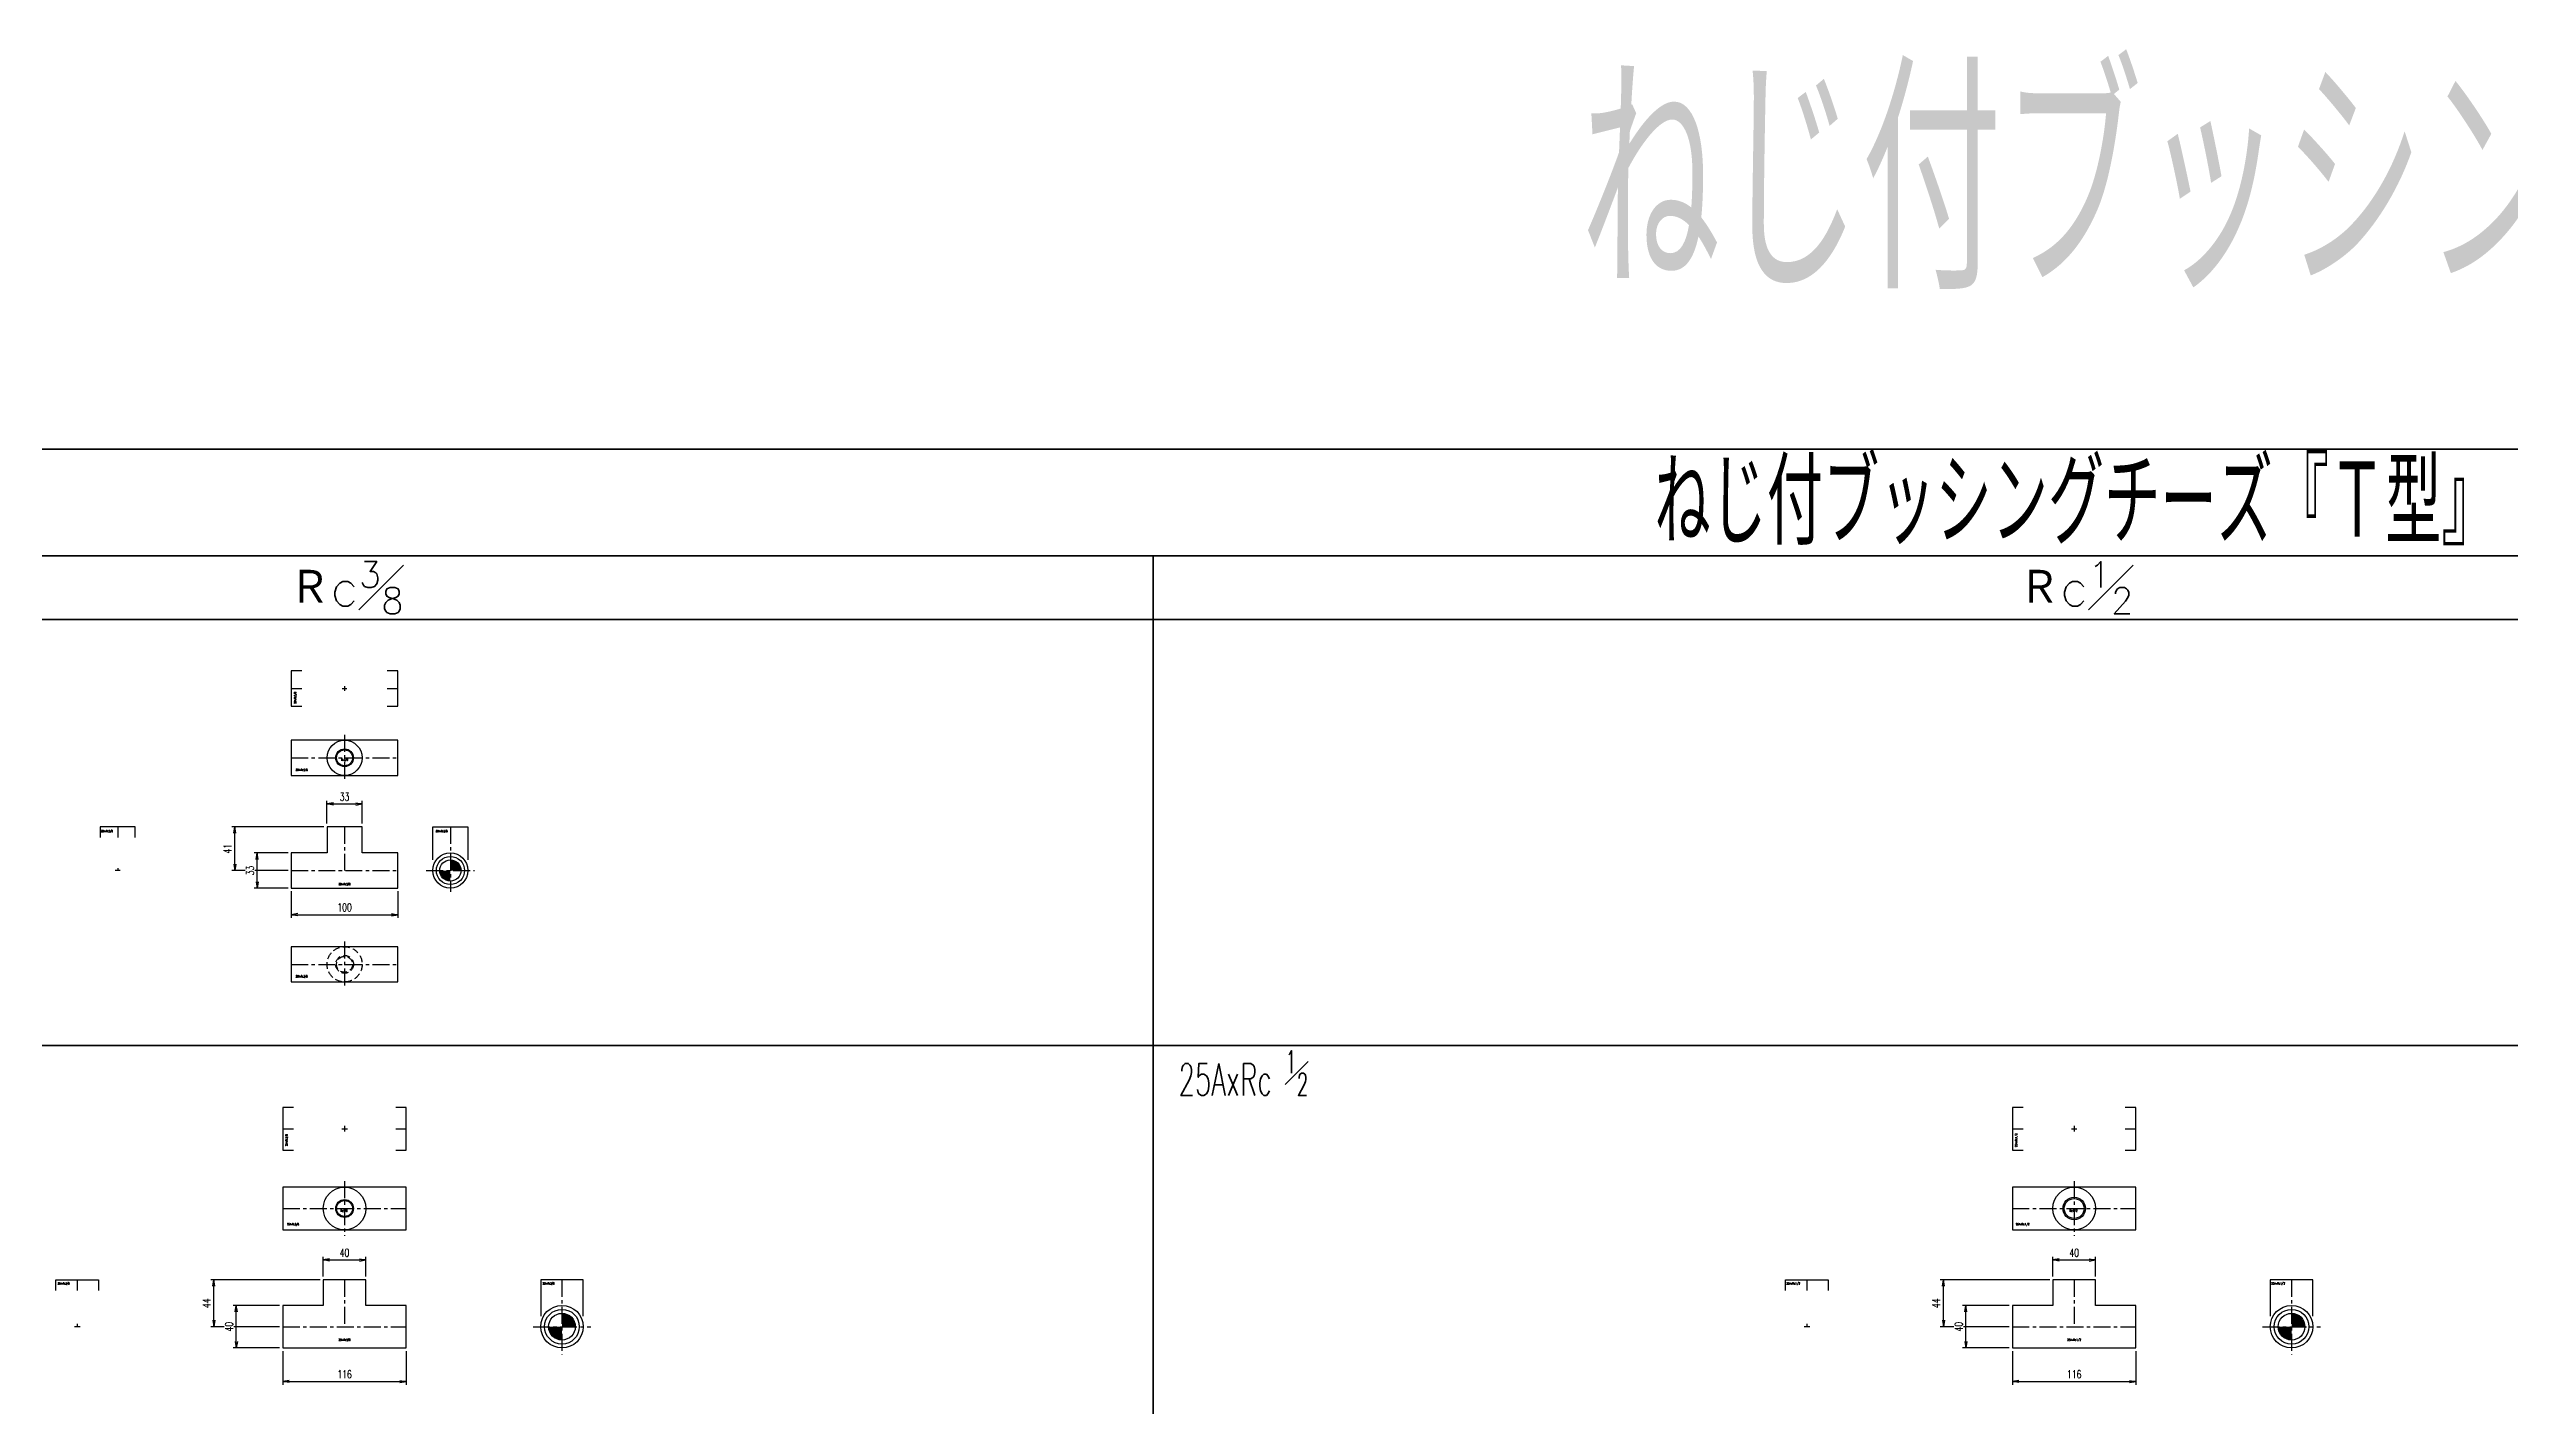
# Model space of a CAD drawing. Header units: millimetres. Extents: x 1711 to 90196, y -23291 to 8516.
# Drawn here: x 55695 to 58006, y 708 to 1983 of the extents above; entities that cross this region are included whole.
import ezdxf
from ezdxf.enums import TextEntityAlignment as Align

# ---------------------------------------------------------------- set-up
doc = ezdxf.new("R2010")
doc.units = ezdxf.units.MM
doc.header["$PDMODE"] = 35
doc.linetypes.add('CENTER', pattern=[50.8, 31.75, -6.35, 6.35, -6.35])
doc.linetypes.add('HIDDEN', pattern=[9.525, 6.35, -3.175])
doc.layers.add('line', color=153, linetype='Continuous', lineweight=50)
for name, color, linetype in [('TEXT', 7, 'Continuous'), ('寸法', 2, 'Continuous'), ('配管-CVP', 4, 'Continuous'), ('＃配管（PVC)', 21, 'Continuous')]:
    doc.layers.add(name, color=color, linetype=linetype)
doc.styles.add('kpk', font='romans.shx', dxfattribs={"width": 0.7, "bigfont": 'extfont2.shx'})
doc.styles.get("Standard").update_dxf_attribs({"font": 'romans.shx', "bigfont": 'extfont.shx'})
doc.dimstyles.new('KPK-3', dxfattribs={"dimscale": 3, "dimtxt": 2.5, "dimasz": 2, "dimexe": 1, "dimexo": 1, "dimgap": 1, "dimtad": 3, "dimdec": 1, "dimdsep": 46, "dimtxsty": 'kpk', "dimblk": 'OPEN', "dimcen": 2.5, "dimclrd": 2, "dimclre": 2, "dimclrt": 4, "dimadec": 1, "dimazin": 2, "dimtfac": 1, "dimtdec": 1, "dimtmove": 0, "dimatfit": 2, "dimldrblk": 'OPEN', "dimfxl": 0, "dimlwd": -1, "dimlwe": -1, "dimarcsym": 0})

# ---------------------------------------------------------------- blocks, each defined once
blk = doc.blocks.new('A$Cb0ec0105')
at = {"layer": 'line'}
for p, q in [((0, 0), (8121.8, 0)), ((2354, 0), (7914, 0)), ((60, -100), (8121.8, -100)), ((3248.7, -100), (3248.7, -9662.3))]:
    blk.add_line(p, q, dxfattribs=at)
for points in [[(13681.8, -160), (12374, -160), (11274, -160), (10174, -160), (9074, -160), (7974, -160), (7914, -160), (6814, -160), (5714, -160), (4614, -160), (3514, -160), (2414, -160), (0, -160)], [(13681.8, -560), (12374, -560), (11274, -560), (10174, -560), (9074, -560), (7974, -560), (7914, -560), (6814, -560), (5714, -560), (4614, -560), (3514, -560), (2414, -560), (0, -560)]]:
    blk.add_lwpolyline(points, dxfattribs=at)
for s, insert, char_height, attachment_point in [('{\\W0.6;ねじ付ブッシングチーズ『Ｔ型』}', (4115.3, -50), 80, 5), ('\\A1;Ｒc{\\H0.7x;\\S3#8;}', (2490.9, -130), 35, 5), ('\\A1;Ｒc{\\H0.7x;\\S1#2;}', (4115.3, -130), 35, 5), ('{\\W0.6;25AxRc \\H0.7x;\\S1#2;}', (3272.3, -585.9), 30, 4)]:
    blk.add_mtext(s, dxfattribs=dict(at, insert=insert, char_height=char_height, attachment_point=attachment_point))
blk = doc.blocks.new('20AxRc3／8-ねじ付BT『Ｔ型』-正面')
at = {"layer": '＃配管（PVC)', "color": 2, "linetype": 'CENTER', "ltscale": 0.5}
for p, q in [((0, 41), (0, 0)), ((-50, 0), (50, 0))]:
    blk.add_line(p, q, dxfattribs=at)
at = {"layer": '＃配管（PVC)', "color": 0, "linetype": 'ByBlock'}
blk.add_lwpolyline([(-16.5, 41), (-16.5, 16.5), (-50, 16.5), (-50, -16.5), (50, -16.5), (50, 16.5), (16.5, 16.5), (16.5, 41)], close=True, dxfattribs=at)
at = {"layer": 'Defpoints', "color": 6, "style": 'kpk', "width": 0.6}
blk.add_text('20AxRc3/8', height=2, dxfattribs=at).set_placement((0, -11.8), align=Align.TOP_CENTER)
blk = doc.blocks.new('20AxRc3／8-ねじ付BT『Ｔ型』-上面')
at = {"layer": '＃配管（PVC)', "color": 2, "linetype": 'CENTER', "ltscale": 0.5}
for p, q in [((-50, 0), (50, 0)), ((0, 21.5), (0, -21.4))]:
    blk.add_line(p, q, dxfattribs=at)
at = {"layer": '＃配管（PVC)', "color": 0, "linetype": 'ByBlock'}
blk.add_lwpolyline([(50, 16.5), (-50, 16.5), (-50, -16.5), (50, -16.5)], close=True, dxfattribs=at)
blk.add_circle((0, 0), 16.5, dxfattribs=at)
at = {"layer": '＃配管（PVC)', "color": 42, "linetype": 'ByBlock', "ltscale": 0.5}
blk.add_circle((0, 0), 8.33, dxfattribs=at)
at = {"layer": '＃配管（PVC)', "color": 0, "linetype": 'ByBlock', "ltscale": 0.5}
blk.add_circle((0, 0), 7.48, dxfattribs=at)
at = {"layer": 'Defpoints', "color": 6, "style": 'kpk', "width": 0.6}
blk.add_text('20AxRc3/8', height=2, dxfattribs=at).set_placement((-40.3, -10.3), align=Align.TOP_CENTER)
blk.add_text('Rc3/8', height=2, dxfattribs=at).set_placement((0, -1.7), align=Align.MIDDLE_CENTER)
blk = doc.blocks.new('20AxRc3／8-ねじ付BT『Ｔ型』-下面')
at = {"layer": '＃配管（PVC)', "color": 2, "linetype": 'CENTER', "ltscale": 0.5}
for p, q in [((-50, 0), (50, 0)), ((0, 21.5), (0, -21.4))]:
    blk.add_line(p, q, dxfattribs=at)
at = {"layer": '＃配管（PVC)', "color": 0, "linetype": 'ByBlock'}
blk.add_lwpolyline([(50, 16.5), (-50, 16.5), (-50, -16.5), (50, -16.5)], close=True, dxfattribs=at)
at = {"layer": '＃配管（PVC)', "color": 252, "linetype": 'HIDDEN'}
for radius in [16.5, 7.48]:
    blk.add_circle((0, 0), radius, dxfattribs=at)
at = {"layer": '＃配管（PVC)', "color": 42, "linetype": 'HIDDEN'}
blk.add_circle((0, 0), 8.33, dxfattribs=at)
at = {"layer": 'Defpoints', "color": 6, "style": 'kpk', "width": 0.6}
blk.add_text('20AxRc3/8', height=2, dxfattribs=at).set_placement((-40.3, -10.3), align=Align.TOP_CENTER)
blk = doc.blocks.new('20AxRc3／8-ねじ付BT『Ｔ型』-側面')
at = {"layer": '＃配管（PVC)', "linetype": 'ByBlock'}
h = blk.add_hatch(color=252, dxfattribs=at)
h.dxf.hatch_style = 1
h.paths.add_polyline_path([(0, 10), (0, 0), (10, 0, 0.414214)])
h.paths.add_polyline_path([(-10, 0, 0.414214), (0, -10), (0, 0)])
at = {"layer": '＃配管（PVC)', "color": 2, "linetype": 'CENTER', "ltscale": 0.5}
for p, q in [((0, 41), (0, -20)), ((-22.7, 0), (22.7, 0))]:
    blk.add_line(p, q, dxfattribs=at)
at = {"layer": '＃配管（PVC)', "color": 0, "linetype": 'ByBlock'}
blk.add_lwpolyline([(-16.5, 10), (-16.5, 41), (16.5, 41), (16.5, 10)], dxfattribs=at)
for radius in [16.5, 13.2, 10]:
    blk.add_circle((0, 0), radius, dxfattribs=at)
at = {"layer": 'Defpoints', "color": 6, "style": 'kpk', "width": 0.6}
blk.add_text('20AxRc3/8', height=2, dxfattribs=at).set_placement((-8.2, 38), align=Align.TOP_CENTER)
blk = doc.blocks.new('20AxRc3／8-ねじ付BT『Ｔ型』-半(側面)')
at = {"layer": '＃配管（PVC)', "color": 2, "linetype": 'CENTER', "ltscale": 0.5}
for p, q in [((0, 41), (0, 31)), ((2.3, 0), (-2.3, 0)), ((0, 2.3), (0, 0))]:
    blk.add_line(p, q, dxfattribs=at)
at = {"layer": '＃配管（PVC)', "color": 0, "linetype": 'ByBlock'}
blk.add_lwpolyline([(16.5, 31), (16.5, 41), (-16.5, 41), (-16.5, 31)], dxfattribs=at)
at = {"layer": 'Defpoints', "color": 6, "style": 'kpk', "width": 0.6}
blk.add_text('20AxRc3/8', height=2, dxfattribs=at).set_placement((-10.1, 38), align=Align.TOP_CENTER)
blk = doc.blocks.new('20AxRc3／8-ねじ付BT『Ｔ型』-半(上下)')
at = {"layer": '＃配管（PVC)', "color": 2, "linetype": 'CENTER', "ltscale": 0.5}
for p, q in [((-50, 0), (-40, 0)), ((-2.1, 0), (2.1, 0)), ((0, 2.1), (0, -2.1)), ((40, 0), (50, 0))]:
    blk.add_line(p, q, dxfattribs=at)
at = {"layer": '＃配管（PVC)', "color": 0, "linetype": 'ByBlock'}
for points in [[(-40, 16.5), (-50, 16.5), (-50, -16.5), (-40, -16.5)], [(40, -16.5), (50, -16.5), (50, 16.5), (40, 16.5)]]:
    blk.add_lwpolyline(points, dxfattribs=at)
at = {"layer": 'Defpoints', "color": 6, "style": 'kpk', "width": 0.6}
blk.add_text('20AxRc3/8', height=2, rotation=90, dxfattribs=at).set_placement((-47.4, -8.8), align=Align.TOP_CENTER)
blk = doc.blocks.new('25AxRc3／8-ねじ付BT『Ｔ型』-正面')
at = {"layer": '＃配管（PVC)', "color": 2, "linetype": 'CENTER', "ltscale": 0.5}
for p, q in [((0, 44), (0, 0)), ((-58, 0), (58, 0))]:
    blk.add_line(p, q, dxfattribs=at)
at = {"layer": '＃配管（PVC)', "color": 0, "linetype": 'ByBlock'}
blk.add_lwpolyline([(20, 44), (-20, 44), (-20, 20), (-58, 20), (-58, -20), (58, -20), (58, 20), (20, 20)], close=True, dxfattribs=at)
at = {"layer": 'Defpoints', "color": 6, "style": 'kpk', "width": 0.6}
blk.add_text('25AxRc3/8', height=2, dxfattribs=at).set_placement((0, -11.3), align=Align.TOP_CENTER)
blk = doc.blocks.new('25AxRc3／8-ねじ付BT『Ｔ型』-上面')
at = {"layer": '＃配管（PVC)', "color": 2, "linetype": 'CENTER', "ltscale": 0.5}
for p, q in [((0, 25.7), (0, -25.7)), ((-58, 0), (58, 0))]:
    blk.add_line(p, q, dxfattribs=at)
at = {"layer": '＃配管（PVC)', "color": 0, "linetype": 'ByBlock'}
blk.add_lwpolyline([(58, 20), (-58, 20), (-58, -20), (58, -20)], close=True, dxfattribs=at)
blk.add_circle((0, 0), 20, dxfattribs=at)
at = {"layer": '＃配管（PVC)', "color": 42, "linetype": 'ByBlock', "ltscale": 0.5}
blk.add_circle((0, 0), 8.33, dxfattribs=at)
at = {"layer": '＃配管（PVC)', "color": 0, "linetype": 'ByBlock', "ltscale": 0.5}
blk.add_circle((0, 0), 7.48, dxfattribs=at)
at = {"layer": 'Defpoints', "color": 6, "style": 'kpk', "width": 0.6}
for s, p in [('25AxRc3/8', (-48.4, -13.8)), ('Rc3/8 ', (0, -1.1))]:
    blk.add_text(s, height=2, dxfattribs=at).set_placement(p, align=Align.TOP_CENTER)
blk = doc.blocks.new('25AxRc3／8-ねじ付BT『Ｔ型』-半(側面)')
at = {"layer": '＃配管（PVC)', "color": 2, "linetype": 'CENTER', "ltscale": 0.5}
for p, q in [((0, 44), (0, 34)), ((2.7, 0), (-2.7, 0)), ((0, 2.7), (0, 0))]:
    blk.add_line(p, q, dxfattribs=at)
at = {"layer": '＃配管（PVC)', "color": 0, "linetype": 'ByBlock'}
blk.add_lwpolyline([(-20, 34), (-20, 44), (20, 44), (20, 34)], dxfattribs=at)
at = {"layer": 'Defpoints', "color": 6, "style": 'kpk', "width": 0.6}
blk.add_text('25AxRc3/8', height=2, dxfattribs=at).set_placement((-12.8, 41.6), align=Align.TOP_CENTER)
blk = doc.blocks.new('25AxRc3／8-ねじ付BT『Ｔ型』-側面')
at = {"layer": '＃配管（PVC)', "linetype": 'ByBlock'}
h = blk.add_hatch(color=252, dxfattribs=at)
h.dxf.hatch_style = 1
h.paths.add_polyline_path([(0, 0), (12.5, 0, 0.414214), (0, 12.5)])
h.paths.add_polyline_path([(0, -12.5), (0, 0), (-12.5, 0, 0.414214)])
at = {"layer": '＃配管（PVC)', "color": 2, "linetype": 'CENTER', "ltscale": 0.5}
for p, q in [((0, 44), (0, -26.2)), ((-27.2, 0), (27.2, 0))]:
    blk.add_line(p, q, dxfattribs=at)
at = {"layer": '＃配管（PVC)', "color": 0, "linetype": 'ByBlock'}
blk.add_lwpolyline([(20, 10), (20, 44), (-20, 44), (-20, 10)], dxfattribs=at)
for radius in [20, 16.3, 12.5]:
    blk.add_circle((0, 0), radius, dxfattribs=at)
at = {"layer": 'Defpoints', "color": 6, "style": 'kpk', "width": 0.6}
blk.add_text('25AxRc3/8', height=2, dxfattribs=at).set_placement((-12.6, 41.6), align=Align.TOP_CENTER)
blk = doc.blocks.new('25AxRc3／8-ねじ付BT『Ｔ型』-半(上下)')
at = {"layer": '＃配管（PVC)', "color": 2, "linetype": 'CENTER', "ltscale": 0.5}
for p, q in [((-58, 0), (-48, 0)), ((-2.6, 0), (2.6, 0)), ((0, 2.6), (0, -2.6)), ((48, 0), (58, 0))]:
    blk.add_line(p, q, dxfattribs=at)
at = {"layer": '＃配管（PVC)', "color": 0, "linetype": 'ByBlock'}
for points in [[(-48, 20), (-58, 20), (-58, -20), (-48, -20)], [(48, -20), (58, -20), (58, 20), (48, 20)]]:
    blk.add_lwpolyline(points, dxfattribs=at)
at = {"layer": 'Defpoints', "color": 6, "style": 'kpk', "width": 0.6}
blk.add_text('25AxRc3/8', height=2, rotation=90, dxfattribs=at).set_placement((-55.5, -10.8), align=Align.TOP_CENTER)
blk = doc.blocks.new('_Open')
at = {"color": 0, "linetype": 'ByBlock', "lineweight": -2}
for p, q in [((-1, 0.17), (0, 0)), ((-1, -0.17), (0, 0)), ((0, 0), (-1, 0))]:
    blk.add_line(p, q, dxfattribs=at)
blk = doc.blocks.new('*D2303')
at = {"layer": 'Defpoints', "color": 0, "transparency": 16777216}
for p in [(55869.1, 1252.9), (55955.6, 1252.9), (55922.1, 1211.9)]:
    blk.add_point(p, dxfattribs=at)
at = {"layer": '寸法', "color": 2, "transparency": 16777216}
for p, q in [((55952.6, 1252.9), (55866.1, 1252.9)), ((55869.1, 1217.9), (55869.1, 1246.9)), ((55919.1, 1211.9), (55866.1, 1211.9))]:
    blk.add_line(p, q, dxfattribs=at)
at = {"layer": '寸法', "color": 2, "transparency": 16777216, "xscale": 6, "yscale": 6, "zscale": 6}
for p, rotation in [((55869.1, 1252.9), 90), ((55869.1, 1211.9), 270)]:
    blk.add_blockref('_Open', p, dxfattribs=dict(at, rotation=rotation))
at = {"layer": '寸法', "color": 4, "transparency": 16777216, "insert": (55862.3, 1232.4), "char_height": 7.5, "attachment_point": 5, "rotation": 90, "style": 'kpk', "bg_fill": 3, "box_fill_scale": 1.1, "bg_fill_color": 256, "bg_fill_true_color": 13158600, "bg_fill_transparency": 0}
blk.add_mtext('41', dxfattribs=at)
blk = doc.blocks.new('*D2304')
at = {"layer": 'Defpoints', "color": 0, "transparency": 16777216}
for p in [(55922.1, 1195.4), (56022.1, 1195.4), (56022.1, 1170.4)]:
    blk.add_point(p, dxfattribs=at)
at = {"layer": '寸法', "color": 2, "transparency": 16777216}
for p, q in [((55922.1, 1192.4), (55922.1, 1167.4)), ((56022.1, 1192.4), (56022.1, 1167.4)), ((55928.1, 1170.4), (56016.1, 1170.4))]:
    blk.add_line(p, q, dxfattribs=at)
at = {"layer": '寸法', "color": 2, "transparency": 16777216, "xscale": 6, "yscale": 6, "zscale": 6, "rotation": 180}
blk.add_blockref('_Open', (55922.1, 1170.4), dxfattribs=at)
at = {"layer": '寸法', "color": 2, "transparency": 16777216, "xscale": 6, "yscale": 6, "zscale": 6}
blk.add_blockref('_Open', (56022.1, 1170.4), dxfattribs=at)
at = {"layer": '寸法', "color": 4, "transparency": 16777216, "insert": (55972.1, 1177.2), "char_height": 7.5, "attachment_point": 5, "style": 'kpk', "bg_fill": 3, "box_fill_scale": 1.1, "bg_fill_color": 256, "bg_fill_true_color": 13158600, "bg_fill_transparency": 0}
blk.add_mtext('100', dxfattribs=at)
blk = doc.blocks.new('*D2305')
at = {"layer": 'Defpoints', "color": 0, "transparency": 16777216}
for p in [(55849.4, 827.5), (55952.1, 827.5), (55914.1, 783.5)]:
    blk.add_point(p, dxfattribs=at)
at = {"layer": '寸法', "color": 2, "transparency": 16777216}
for p, q in [((55949.1, 827.5), (55846.4, 827.5)), ((55849.4, 789.5), (55849.4, 821.5)), ((55911.1, 783.5), (55846.4, 783.5))]:
    blk.add_line(p, q, dxfattribs=at)
at = {"layer": '寸法', "color": 2, "transparency": 16777216, "xscale": 6, "yscale": 6, "zscale": 6}
for p, rotation in [((55849.4, 827.5), 90), ((55849.4, 783.5), 270)]:
    blk.add_blockref('_Open', p, dxfattribs=dict(at, rotation=rotation))
at = {"layer": '寸法', "color": 4, "transparency": 16777216, "insert": (55842.6, 805.5), "char_height": 7.5, "attachment_point": 5, "rotation": 90, "style": 'kpk', "bg_fill": 3, "box_fill_scale": 1.1, "bg_fill_color": 256, "bg_fill_true_color": 13158600, "bg_fill_transparency": 0}
blk.add_mtext('44', dxfattribs=at)
blk = doc.blocks.new('*D2306')
at = {"layer": 'Defpoints', "color": 0, "transparency": 16777216}
for p in [(55914.1, 763.5), (56030.1, 763.5), (56030.1, 732)]:
    blk.add_point(p, dxfattribs=at)
at = {"layer": '寸法', "color": 2, "transparency": 16777216}
for p, q in [((55914.1, 760.5), (55914.1, 729)), ((56030.1, 760.5), (56030.1, 729)), ((55920.1, 732), (56024.1, 732))]:
    blk.add_line(p, q, dxfattribs=at)
at = {"layer": '寸法', "color": 2, "transparency": 16777216, "xscale": 6, "yscale": 6, "zscale": 6, "rotation": 180}
blk.add_blockref('_Open', (55914.1, 732), dxfattribs=at)
at = {"layer": '寸法', "color": 2, "transparency": 16777216, "xscale": 6, "yscale": 6, "zscale": 6}
blk.add_blockref('_Open', (56030.1, 732), dxfattribs=at)
at = {"layer": '寸法', "color": 4, "transparency": 16777216, "insert": (55972.1, 738.8), "char_height": 7.5, "attachment_point": 5, "style": 'kpk', "bg_fill": 3, "box_fill_scale": 1.1, "bg_fill_color": 256, "bg_fill_true_color": 13158600, "bg_fill_transparency": 0}
blk.add_mtext('116', dxfattribs=at)
blk = doc.blocks.new('*D2321')
at = {"layer": 'Defpoints', "color": 0, "transparency": 16777216}
for p in [(55992.1, 846.2), (55952.1, 827.5), (55992.1, 827.5)]:
    blk.add_point(p, dxfattribs=at)
at = {"layer": '寸法', "color": 2, "transparency": 16777216}
for p, q in [((55952.1, 830.5), (55952.1, 849.2)), ((55958.1, 846.2), (55986.1, 846.2)), ((55992.1, 830.5), (55992.1, 849.2))]:
    blk.add_line(p, q, dxfattribs=at)
at = {"layer": '寸法', "color": 2, "transparency": 16777216, "xscale": 6, "yscale": 6, "zscale": 6, "rotation": 180}
blk.add_blockref('_Open', (55952.1, 846.2), dxfattribs=at)
at = {"layer": '寸法', "color": 2, "transparency": 16777216, "xscale": 6, "yscale": 6, "zscale": 6}
blk.add_blockref('_Open', (55992.1, 846.2), dxfattribs=at)
at = {"layer": '寸法', "color": 4, "transparency": 16777216, "insert": (55972.1, 853), "char_height": 7.5, "attachment_point": 5, "style": 'kpk', "bg_fill": 3, "box_fill_scale": 1.1, "bg_fill_color": 256, "bg_fill_true_color": 13158600, "bg_fill_transparency": 0}
blk.add_mtext('40', dxfattribs=at)
blk = doc.blocks.new('*D2322')
at = {"layer": 'Defpoints', "color": 0, "transparency": 16777216}
for p in [(55870.4, 803.5), (55914.1, 803.5), (55914.1, 763.5)]:
    blk.add_point(p, dxfattribs=at)
at = {"layer": '寸法', "color": 2, "transparency": 16777216}
for p, q in [((55911.1, 803.5), (55867.4, 803.5)), ((55870.4, 769.5), (55870.4, 797.5)), ((55911.1, 763.5), (55867.4, 763.5))]:
    blk.add_line(p, q, dxfattribs=at)
at = {"layer": '寸法', "color": 2, "transparency": 16777216, "xscale": 6, "yscale": 6, "zscale": 6}
for p, rotation in [((55870.4, 803.5), 90), ((55870.4, 763.5), 270)]:
    blk.add_blockref('_Open', p, dxfattribs=dict(at, rotation=rotation))
at = {"layer": '寸法', "color": 4, "transparency": 16777216, "insert": (55863.6, 783.5), "char_height": 7.5, "attachment_point": 5, "rotation": 90, "style": 'kpk', "bg_fill": 3, "box_fill_scale": 1.1, "bg_fill_color": 256, "bg_fill_true_color": 13158600, "bg_fill_transparency": 0}
blk.add_mtext('40', dxfattribs=at)
blk = doc.blocks.new('*D2323')
at = {"layer": 'Defpoints', "color": 0, "transparency": 16777216}
for p in [(55922.1, 1228.4), (55922.1, 1195.4)]:
    blk.add_point(p, dxfattribs=at)
at = {"layer": '寸法', "color": 2, "transparency": 16777216}
for p, q in [((55919.1, 1228.4), (55887.1, 1228.4)), ((55890.1, 1201.4), (55890.1, 1222.4)), ((55919.1, 1195.4), (55887.1, 1195.4))]:
    blk.add_line(p, q, dxfattribs=at)
at = {"layer": '寸法', "color": 2, "transparency": 16777216, "xscale": 6, "yscale": 6, "zscale": 6}
for p, rotation in [((55890.1, 1228.4), 90), ((55890.1, 1195.4), 270)]:
    blk.add_blockref('_Open', p, dxfattribs=dict(at, rotation=rotation))
at = {"layer": '寸法', "color": 4, "transparency": 16777216, "insert": (55883.3, 1211.9), "char_height": 7.5, "attachment_point": 5, "rotation": 90, "style": 'kpk', "bg_fill": 3, "box_fill_scale": 1.1, "bg_fill_color": 256, "bg_fill_true_color": 13158600, "bg_fill_transparency": 0}
blk.add_mtext('33', dxfattribs=at)
at = {"layer": 'Defpoints', "color": 0, "transparency": 16777216}
blk.add_point((55890.1, 1228.4), dxfattribs=at)
blk = doc.blocks.new('*D2324')
at = {"layer": 'Defpoints', "color": 0, "transparency": 16777216}
for p in [(55955.6, 1252.9), (55988.6, 1252.9)]:
    blk.add_point(p, dxfattribs=at)
at = {"layer": '寸法', "color": 2, "transparency": 16777216}
for p, q in [((55955.6, 1255.9), (55955.6, 1277.4)), ((55961.6, 1274.4), (55982.6, 1274.4)), ((55988.6, 1255.9), (55988.6, 1277.4))]:
    blk.add_line(p, q, dxfattribs=at)
at = {"layer": '寸法', "color": 2, "transparency": 16777216, "xscale": 6, "yscale": 6, "zscale": 6, "rotation": 180}
blk.add_blockref('_Open', (55955.6, 1274.4), dxfattribs=at)
at = {"layer": '寸法', "color": 2, "transparency": 16777216, "xscale": 6, "yscale": 6, "zscale": 6}
blk.add_blockref('_Open', (55988.6, 1274.4), dxfattribs=at)
at = {"layer": '寸法', "color": 4, "transparency": 16777216, "insert": (55972.1, 1281.2), "char_height": 7.5, "attachment_point": 5, "style": 'kpk', "bg_fill": 3, "box_fill_scale": 1.1, "bg_fill_color": 256, "bg_fill_true_color": 13158600, "bg_fill_transparency": 0}
blk.add_mtext('33', dxfattribs=at)
at = {"layer": 'Defpoints', "color": 0, "transparency": 16777216}
blk.add_point((55988.6, 1274.4), dxfattribs=at)
blk = doc.blocks.new('*D2343')
at = {"layer": 'Defpoints', "color": 0, "transparency": 16777216}
for p in [(57473.7, 827.5), (57576.5, 827.5), (57538.5, 783.5)]:
    blk.add_point(p, dxfattribs=at)
at = {"layer": '寸法', "color": 2, "transparency": 16777216}
for p, q in [((57573.5, 827.5), (57470.7, 827.5)), ((57473.7, 789.5), (57473.7, 821.5)), ((57535.5, 783.5), (57470.7, 783.5))]:
    blk.add_line(p, q, dxfattribs=at)
at = {"layer": '寸法', "color": 2, "transparency": 16777216, "xscale": 6, "yscale": 6, "zscale": 6}
for p, rotation in [((57473.7, 827.5), 90), ((57473.7, 783.5), 270)]:
    blk.add_blockref('_Open', p, dxfattribs=dict(at, rotation=rotation))
at = {"layer": '寸法', "color": 4, "transparency": 16777216, "insert": (57467, 805.5), "char_height": 7.5, "attachment_point": 5, "rotation": 90, "style": 'kpk', "bg_fill": 3, "box_fill_scale": 1.1, "bg_fill_color": 256, "bg_fill_true_color": 13158600, "bg_fill_transparency": 0}
blk.add_mtext('44', dxfattribs=at)
blk = doc.blocks.new('*D2344')
at = {"layer": 'Defpoints', "color": 0, "transparency": 16777216}
for p in [(57538.5, 763.5), (57654.5, 763.5), (57654.5, 732)]:
    blk.add_point(p, dxfattribs=at)
at = {"layer": '寸法', "color": 2, "transparency": 16777216}
for p, q in [((57538.5, 760.5), (57538.5, 729)), ((57654.5, 760.5), (57654.5, 729)), ((57544.5, 732), (57648.5, 732))]:
    blk.add_line(p, q, dxfattribs=at)
at = {"layer": '寸法', "color": 2, "transparency": 16777216, "xscale": 6, "yscale": 6, "zscale": 6, "rotation": 180}
blk.add_blockref('_Open', (57538.5, 732), dxfattribs=at)
at = {"layer": '寸法', "color": 2, "transparency": 16777216, "xscale": 6, "yscale": 6, "zscale": 6}
blk.add_blockref('_Open', (57654.5, 732), dxfattribs=at)
at = {"layer": '寸法', "color": 4, "transparency": 16777216, "insert": (57596.5, 738.8), "char_height": 7.5, "attachment_point": 5, "style": 'kpk', "bg_fill": 3, "box_fill_scale": 1.1, "bg_fill_color": 256, "bg_fill_true_color": 13158600, "bg_fill_transparency": 0}
blk.add_mtext('116', dxfattribs=at)
blk = doc.blocks.new('*D2359')
at = {"layer": 'Defpoints', "color": 0, "transparency": 16777216}
for p in [(57616.5, 846.2), (57576.5, 827.5), (57616.5, 827.5)]:
    blk.add_point(p, dxfattribs=at)
at = {"layer": '寸法', "color": 2, "transparency": 16777216}
for p, q in [((57576.5, 830.5), (57576.5, 849.2)), ((57582.5, 846.2), (57610.5, 846.2)), ((57616.5, 830.5), (57616.5, 849.2))]:
    blk.add_line(p, q, dxfattribs=at)
at = {"layer": '寸法', "color": 2, "transparency": 16777216, "xscale": 6, "yscale": 6, "zscale": 6, "rotation": 180}
blk.add_blockref('_Open', (57576.5, 846.2), dxfattribs=at)
at = {"layer": '寸法', "color": 2, "transparency": 16777216, "xscale": 6, "yscale": 6, "zscale": 6}
blk.add_blockref('_Open', (57616.5, 846.2), dxfattribs=at)
at = {"layer": '寸法', "color": 4, "transparency": 16777216, "insert": (57596.5, 853), "char_height": 7.5, "attachment_point": 5, "style": 'kpk', "bg_fill": 3, "box_fill_scale": 1.1, "bg_fill_color": 256, "bg_fill_true_color": 13158600, "bg_fill_transparency": 0}
blk.add_mtext('40', dxfattribs=at)
blk = doc.blocks.new('*D2360')
at = {"layer": 'Defpoints', "color": 0, "transparency": 16777216}
for p in [(57494.7, 803.5), (57538.5, 803.5), (57538.5, 763.5)]:
    blk.add_point(p, dxfattribs=at)
at = {"layer": '寸法', "color": 2, "transparency": 16777216}
for p, q in [((57535.5, 803.5), (57491.7, 803.5)), ((57494.7, 769.5), (57494.7, 797.5)), ((57535.5, 763.5), (57491.7, 763.5))]:
    blk.add_line(p, q, dxfattribs=at)
at = {"layer": '寸法', "color": 2, "transparency": 16777216, "xscale": 6, "yscale": 6, "zscale": 6}
for p, rotation in [((57494.7, 803.5), 90), ((57494.7, 763.5), 270)]:
    blk.add_blockref('_Open', p, dxfattribs=dict(at, rotation=rotation))
at = {"layer": '寸法', "color": 4, "transparency": 16777216, "insert": (57488, 783.5), "char_height": 7.5, "attachment_point": 5, "rotation": 90, "style": 'kpk', "bg_fill": 3, "box_fill_scale": 1.1, "bg_fill_color": 256, "bg_fill_true_color": 13158600, "bg_fill_transparency": 0}
blk.add_mtext('40', dxfattribs=at)
blk = doc.blocks.new('25AxRc1／2-ねじ付BT『Ｔ型』-正面')
at = {"layer": '＃配管（PVC)', "color": 2, "linetype": 'CENTER', "ltscale": 0.5}
for p, q in [((0, 44), (0, 0)), ((-58, 0), (58, 0))]:
    blk.add_line(p, q, dxfattribs=at)
at = {"layer": '＃配管（PVC)', "color": 0, "linetype": 'ByBlock'}
blk.add_lwpolyline([(20, 44), (-20, 44), (-20, 20), (-58, 20), (-58, -20), (58, -20), (58, 20), (20, 20)], close=True, dxfattribs=at)
at = {"layer": 'Defpoints', "color": 6, "style": 'kpk', "width": 0.7}
blk.add_text('25AxRc1/2', height=2, dxfattribs=at).set_placement((0, -11.3), align=Align.TOP_CENTER)
blk = doc.blocks.new('25AxRc1／2-ねじ付BT『Ｔ型』-側面')
at = {"layer": '＃配管（PVC)', "linetype": 'ByBlock'}
h = blk.add_hatch(color=252, dxfattribs=at)
h.dxf.hatch_style = 1
h.paths.add_polyline_path([(0, 0), (12.5, 0, 0.414214), (0, 12.5)])
h.paths.add_polyline_path([(0, -12.5), (0, 0), (-12.5, 0, 0.414214)])
at = {"layer": '＃配管（PVC)', "color": 2, "linetype": 'CENTER', "ltscale": 0.5}
for p, q in [((0, 44), (0, -26.2)), ((-27.2, 0), (27.2, 0))]:
    blk.add_line(p, q, dxfattribs=at)
at = {"layer": '＃配管（PVC)', "color": 0, "linetype": 'ByBlock'}
blk.add_lwpolyline([(20, 10), (20, 44), (-20, 44), (-20, 10)], dxfattribs=at)
for radius in [20, 16.3, 12.5]:
    blk.add_circle((0, 0), radius, dxfattribs=at)
at = {"layer": 'Defpoints', "color": 6, "style": 'kpk', "width": 0.7}
blk.add_text('25AxRc1/2', height=2, dxfattribs=at).set_placement((-12.6, 41.6), align=Align.TOP_CENTER)
blk = doc.blocks.new('25AxRc1／2-ねじ付BT『Ｔ型』-上面')
at = {"layer": '＃配管（PVC)', "color": 2, "linetype": 'CENTER', "ltscale": 0.5}
for p, q in [((0, 25.7), (0, -25.7)), ((-58, 0), (58, 0))]:
    blk.add_line(p, q, dxfattribs=at)
at = {"layer": '＃配管（PVC)', "color": 0, "linetype": 'ByBlock'}
blk.add_lwpolyline([(58, 20), (-58, 20), (-58, -20), (58, -20)], close=True, dxfattribs=at)
blk.add_circle((0, 0), 20, dxfattribs=at)
at = {"layer": '＃配管（PVC)', "color": 42, "linetype": 'ByBlock', "ltscale": 0.5}
blk.add_circle((0, 0), 10.5, dxfattribs=at)
at = {"layer": '＃配管（PVC)', "color": 0, "linetype": 'ByBlock', "ltscale": 0.5}
blk.add_circle((0, 0), 9.32, dxfattribs=at)
at = {"layer": 'Defpoints', "color": 6, "style": 'kpk', "width": 0.7}
for s, p in [('25AxRc1/2', (-48.4, -13.8)), ('Rc1/2 ', (0, -1.1))]:
    blk.add_text(s, height=2, dxfattribs=at).set_placement(p, align=Align.TOP_CENTER)
blk = doc.blocks.new('25AxRc1／2-ねじ付BT『Ｔ型』-半(側面)')
at = {"layer": '＃配管（PVC)', "color": 2, "linetype": 'CENTER', "ltscale": 0.5}
for p, q in [((0, 44), (0, 34)), ((2.7, 0), (-2.7, 0)), ((0, 2.7), (0, 0))]:
    blk.add_line(p, q, dxfattribs=at)
at = {"layer": '＃配管（PVC)', "color": 0, "linetype": 'ByBlock'}
blk.add_lwpolyline([(-20, 34), (-20, 44), (20, 44), (20, 34)], dxfattribs=at)
at = {"layer": 'Defpoints', "color": 6, "style": 'kpk', "width": 0.7}
blk.add_text('25AxRc1/2', height=2, dxfattribs=at).set_placement((-12.8, 41.6), align=Align.TOP_CENTER)
blk = doc.blocks.new('25AxRc1／2-ねじ付BT『Ｔ型』-半(上下)')
at = {"layer": '＃配管（PVC)', "color": 2, "linetype": 'CENTER', "ltscale": 0.5}
for p, q in [((-58, 0), (-48, 0)), ((-2.6, 0), (2.6, 0)), ((0, 2.6), (0, -2.6)), ((48, 0), (58, 0))]:
    blk.add_line(p, q, dxfattribs=at)
at = {"layer": '＃配管（PVC)', "color": 0, "linetype": 'ByBlock'}
for points in [[(-48, 20), (-58, 20), (-58, -20), (-48, -20)], [(48, -20), (58, -20), (58, 20), (48, 20)]]:
    blk.add_lwpolyline(points, dxfattribs=at)
at = {"layer": 'Defpoints', "color": 6, "style": 'kpk', "width": 0.7}
blk.add_text('25AxRc1/2', height=2, rotation=90, dxfattribs=at).set_placement((-55.5, -10.8), align=Align.TOP_CENTER)

msp = doc.modelspace()

# ---------------------------------------------------------------- block references
at = {"layer": 'line'}
msp.add_blockref('A$Cb0ec0105', (53482.959, 1607.5677), dxfattribs=at)
at = {"layer": '配管-CVP'}
for name, p in [('20AxRc3／8-ねじ付BT『Ｔ型』-半(上下)', (55972.1101, 1382.83)), ('20AxRc3／8-ねじ付BT『Ｔ型』-上面', (55972.1101, 1317.7372)), ('20AxRc3／8-ねじ付BT『Ｔ型』-半(側面)', (55759.0236, 1211.9136)), ('20AxRc3／8-ねじ付BT『Ｔ型』-正面', (55972.1101, 1211.9136)), ('20AxRc3／8-ねじ付BT『Ｔ型』-側面', (56071.5076, 1211.9136)), ('20AxRc3／8-ねじ付BT『Ｔ型』-下面', (55972.1101, 1123.7901)), ('25AxRc3／8-ねじ付BT『Ｔ型』-半(上下)', (55972.1101, 969.395)), ('25AxRc1／2-ねじ付BT『Ｔ型』-半(上下)', (57596.4782, 969.395)), ('25AxRc3／8-ねじ付BT『Ｔ型』-上面', (55972.1101, 894.5023)), ('25AxRc3／8-ねじ付BT『Ｔ型』-半(側面)', (55721.0852, 783.4976)), ('25AxRc3／8-ねじ付BT『Ｔ型』-正面', (55972.1101, 783.4976)), ('25AxRc3／8-ねじ付BT『Ｔ型』-側面', (56176.2857, 783.4976)), ('25AxRc1／2-ねじ付BT『Ｔ型』-半(側面)', (57345.4532, 783.4976)), ('25AxRc1／2-ねじ付BT『Ｔ型』-側面', (57800.6537, 783.4976))]:
    msp.add_blockref(name, p, dxfattribs=at)

# ---------------------------------------------------------------- texts
at = {"layer": 'TEXT', "color": 6, "insert": (58122.6109, 1857.5677), "char_height": 200, "attachment_point": 5}
msp.add_mtext('{\\W0.6;ねじ付ブッシングチーズ『Ｔ型』}', dxfattribs=at)

# ---------------------------------------------------------------- next in the draw order: dimensions: what is measured, and where the dimension line sits
at = {"layer": '寸法'}
for base, p1, p2, picture, middle in [((55869.0759, 1252.9136), (55922.1101, 1211.9136), (55955.6101, 1252.9136), '*D2303', (55862.3259, 1232.4136)), ((55849.3769, 827.4976), (55914.1101, 783.4976), (55952.1101, 827.4976), '*D2305', (55842.6269, 805.4976)), ((57473.7449, 827.4976), (57538.4782, 783.4976), (57576.4782, 827.4976), '*D2343', (57466.9949, 805.4976))]:
    dim = msp.add_linear_dim(base=base, p1=p1, p2=p2, angle=90, dimstyle='KPK-3', dxfattribs=at)
    dim.commit()
    dim.dimension.update_dxf_attribs({"geometry": picture, "text_midpoint": middle})
for base, p1, p2, picture, middle in [((56022.1101, 1170.4284), (55922.1101, 1195.4136), (56022.1101, 1195.4136), '*D2304', (55972.1101, 1177.1784)), ((56030.1101, 732.0177), (55914.1101, 763.4976), (56030.1101, 763.4976), '*D2306', (55972.1101, 738.7677)), ((57654.4782, 732.0177), (57538.4782, 763.4976), (57654.4782, 763.4976), '*D2344', (57596.4782, 738.7677))]:
    dim = msp.add_linear_dim(base=base, p1=p1, p2=p2, dimstyle='KPK-3', dxfattribs=at)
    dim.commit()
    dim.dimension.update_dxf_attribs({"geometry": picture, "text_midpoint": middle})

# ---------------------------------------------------------------- next in the draw order: dimensions: what is measured, and where the dimension line sits
for base, p1, p2, picture, middle in [((55988.6101, 1274.4478), (55955.6101, 1252.9136), (55988.6101, 1252.9136), '*D2324', (55972.1101, 1281.1978)), ((55992.1101, 846.247), (55952.1101, 827.4976), (55992.1101, 827.4976), '*D2321', (55972.1101, 852.997)), ((57616.4782, 846.247), (57576.4782, 827.4976), (57616.4782, 827.4976), '*D2359', (57596.4782, 852.997))]:
    dim = msp.add_linear_dim(base=base, p1=p1, p2=p2, dimstyle='KPK-3', dxfattribs=at)
    dim.commit()
    dim.dimension.update_dxf_attribs({"geometry": picture, "text_midpoint": middle})
for base, p1, p2, picture, middle in [((55890.0759, 1228.4136), (55922.1101, 1195.4136), (55922.1101, 1228.4136), '*D2323', (55883.3259, 1211.9136)), ((55870.3769, 803.4976), (55914.1101, 763.4976), (55914.1101, 803.4976), '*D2322', (55863.6269, 783.4976)), ((57494.7449, 803.4976), (57538.4782, 763.4976), (57538.4782, 803.4976), '*D2360', (57487.9949, 783.4976))]:
    dim = msp.add_linear_dim(base=base, p1=p1, p2=p2, angle=90, dimstyle='KPK-3', dxfattribs=at)
    dim.commit()
    dim.dimension.update_dxf_attribs({"geometry": picture, "text_midpoint": middle})

# ---------------------------------------------------------------- next in the draw order: block references
at = {"layer": '配管-CVP'}
for name, p in [('25AxRc1／2-ねじ付BT『Ｔ型』-上面', (57596.4782, 894.5023)), ('25AxRc1／2-ねじ付BT『Ｔ型』-正面', (57596.4782, 783.4976))]:
    msp.add_blockref(name, p, dxfattribs=at)

doc.saveas('drawing.dxf')
